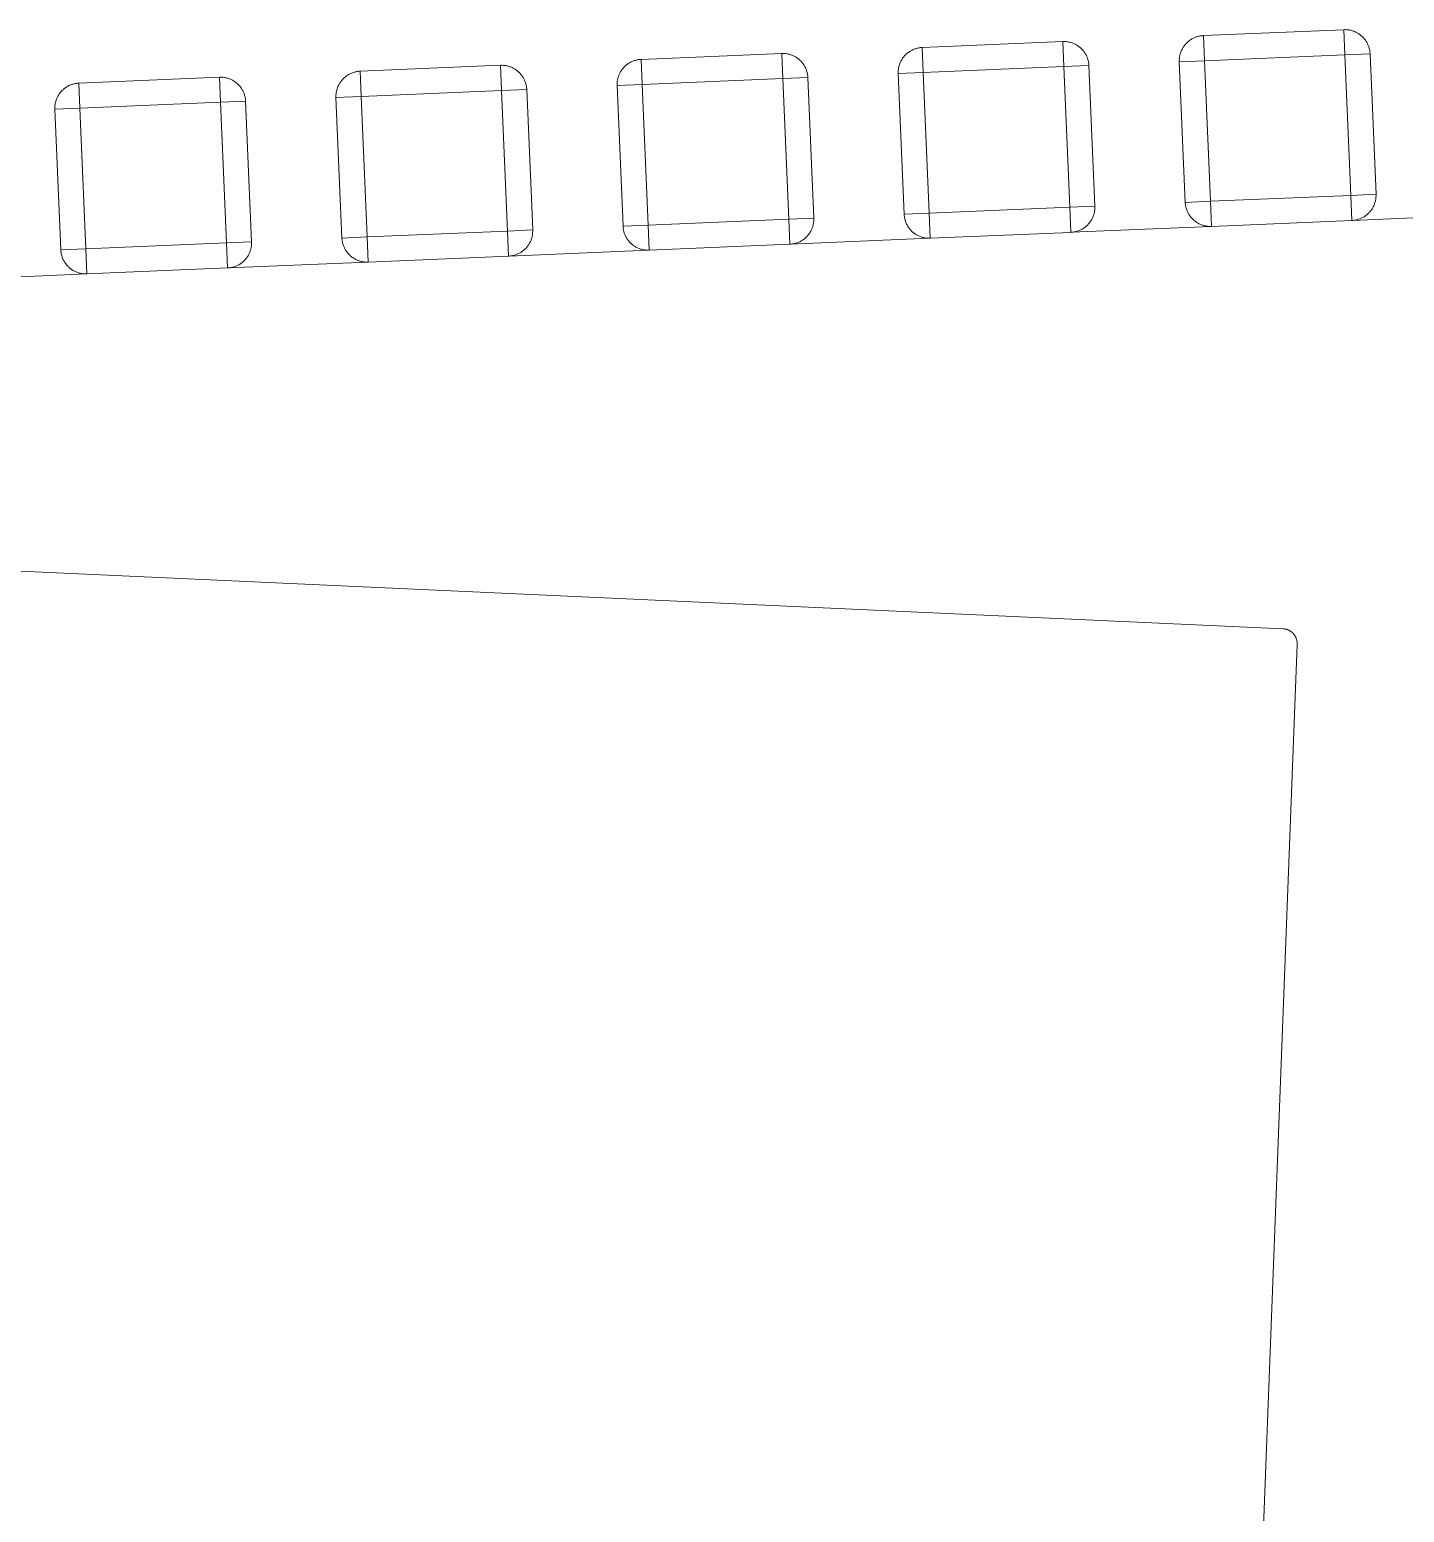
# Model space of a CAD drawing. Header units: inches. Extents: x -16 to 183, y -17 to 123.
# Drawn here: x 161.36 to 172.13, y 111.33 to 122.95 of the extents above; entities that cross this region are included whole.
import ezdxf

# ---------------------------------------------------------------- set-up
doc = ezdxf.new("R2010")
doc.units = ezdxf.units.IN
doc.layers.add('ZANO_R', color=7, linetype='Continuous', lineweight=0)

msp = doc.modelspace()

# ---------------------------------------------------------------- linework, layer by layer
at = {"layer": 'ZANO_R'}
for p, q in [((170.55968, 122.89848), (171.66105, 122.94503)), ((171.66105, 122.94503), (171.66777, 122.9452)), ((171.66937, 122.74836), (171.66105, 122.94503)), ((171.66777, 122.9452), (171.67449, 122.94514)), ((171.67449, 122.94514), (171.68121, 122.94485)), ((171.68121, 122.94485), (171.68791, 122.94433)), ((171.68791, 122.94433), (171.69459, 122.94359)), ((171.69459, 122.94359), (171.70124, 122.94261)), ((171.70124, 122.94261), (171.70786, 122.94141)), ((171.70786, 122.94141), (171.71442, 122.93998)), ((171.71442, 122.93998), (171.72094, 122.93833)), ((171.72094, 122.93833), (171.7274, 122.93646)), ((171.7274, 122.93646), (171.73378, 122.93437)), ((171.73378, 122.93437), (171.7401, 122.93206)), ((171.7401, 122.93206), (171.74633, 122.92954)), ((171.74633, 122.92954), (171.75247, 122.92681)), ((171.75247, 122.92681), (171.75851, 122.92387)), ((171.75851, 122.92387), (171.76445, 122.92072)), ((171.76445, 122.92072), (171.77028, 122.91737)), ((171.77028, 122.91737), (171.77599, 122.91383)), ((171.77599, 122.91383), (171.78158, 122.91009)), ((171.78158, 122.91009), (171.78704, 122.90617)), ((171.78704, 122.90617), (171.79236, 122.90206)), ((168.27925, 122.78579), (168.28535, 122.78862)), ((168.28535, 122.78862), (168.29154, 122.79124)), ((168.29154, 122.79124), (168.29781, 122.79365)), ((168.29781, 122.79365), (168.30416, 122.79585)), ((168.30416, 122.79585), (168.31059, 122.79782)), ((168.31059, 122.79782), (168.31708, 122.79958)), ((168.31708, 122.79958), (168.32362, 122.80111)), ((168.32362, 122.80111), (168.33022, 122.80242)), ((168.33022, 122.80242), (168.33685, 122.8035)), ((168.33685, 122.8035), (168.34352, 122.80436)), ((168.34352, 122.80436), (168.35021, 122.80498)), ((168.35021, 122.80498), (168.35692, 122.80538)), ((168.35692, 122.80538), (169.4583, 122.85193)), ((168.36523, 122.60871), (168.35692, 122.80538)), ((169.4583, 122.85193), (169.46502, 122.8521)), ((169.46661, 122.65526), (169.4583, 122.85193)), ((169.46502, 122.8521), (169.47174, 122.85204)), ((169.47174, 122.85204), (169.47845, 122.85175)), ((169.47845, 122.85175), (169.48516, 122.85123)), ((169.48516, 122.85123), (169.49184, 122.85049)), ((169.49184, 122.85049), (169.49849, 122.84951)), ((169.49849, 122.84951), (169.5051, 122.84831)), ((169.5051, 122.84831), (169.51167, 122.84688)), ((169.51167, 122.84688), (169.51818, 122.84523)), ((169.51818, 122.84523), (169.52464, 122.84336)), ((169.52464, 122.84336), (169.53103, 122.84127)), ((169.53103, 122.84127), (169.53734, 122.83896)), ((169.53734, 122.83896), (169.54357, 122.83644)), ((169.54357, 122.83644), (169.54971, 122.83371)), ((169.54971, 122.83371), (169.55576, 122.83077)), ((169.55576, 122.83077), (169.5617, 122.82762)), ((169.5617, 122.82762), (169.56753, 122.82427)), ((169.56753, 122.82427), (169.57324, 122.82073)), ((169.57324, 122.82073), (169.57882, 122.81699)), ((169.57882, 122.81699), (169.58428, 122.81307)), ((169.58428, 122.81307), (169.5896, 122.80896)), ((169.5896, 122.80896), (169.59478, 122.80467)), ((169.59478, 122.80467), (169.5998, 122.80021)), ((169.5998, 122.80021), (169.60467, 122.79557)), ((169.60467, 122.79557), (169.60938, 122.79078)), ((169.60938, 122.79078), (169.61393, 122.78583)), ((170.38954, 122.78491), (170.39248, 122.79095)), ((170.39248, 122.79095), (170.39563, 122.79689)), ((170.39563, 122.79689), (170.39897, 122.80272)), ((170.39897, 122.80272), (170.40252, 122.80844)), ((170.40252, 122.80844), (170.40625, 122.81402)), ((170.40625, 122.81402), (170.41018, 122.81948)), ((170.41018, 122.81948), (170.41429, 122.8248)), ((170.41429, 122.8248), (170.41858, 122.82997)), ((170.41858, 122.82997), (170.42304, 122.835)), ((170.42304, 122.835), (170.42767, 122.83987)), ((170.42767, 122.83987), (170.43247, 122.84458)), ((170.43247, 122.84458), (170.43742, 122.84913)), ((170.43742, 122.84913), (170.44253, 122.8535)), ((170.44253, 122.8535), (170.44778, 122.85769)), ((170.44778, 122.85769), (170.45317, 122.86171)), ((170.45317, 122.86171), (170.4587, 122.86553)), ((170.4587, 122.86553), (170.46435, 122.86917)), ((170.46435, 122.86917), (170.47012, 122.87261)), ((170.47012, 122.87261), (170.47601, 122.87585)), ((170.47601, 122.87585), (170.48201, 122.87889)), ((170.48201, 122.87889), (170.4881, 122.88172)), ((170.4881, 122.88172), (170.49429, 122.88434)), ((170.49429, 122.88434), (170.50057, 122.88675)), ((170.50057, 122.88675), (170.50692, 122.88895)), ((170.50692, 122.88895), (170.51335, 122.89092)), ((170.51335, 122.89092), (170.51983, 122.89268)), ((170.51983, 122.89268), (170.52638, 122.89421)), ((170.52638, 122.89421), (170.53297, 122.89552)), ((170.53297, 122.89552), (170.53961, 122.8966)), ((170.53961, 122.8966), (170.54627, 122.89746)), ((170.54627, 122.89746), (170.55297, 122.89808)), ((170.55297, 122.89808), (170.55968, 122.89848)), ((170.56799, 122.70181), (170.55968, 122.89848)), ((171.79236, 122.90206), (171.79753, 122.89777)), ((171.79753, 122.89777), (171.80256, 122.89331)), ((171.80256, 122.89331), (171.80743, 122.88867)), ((171.80743, 122.88867), (171.81214, 122.88388)), ((171.81214, 122.88388), (171.81668, 122.87893)), ((171.81668, 122.87893), (171.82105, 122.87382)), ((171.82105, 122.87382), (171.82525, 122.86857)), ((171.82525, 122.86857), (171.82926, 122.86318)), ((171.82926, 122.86318), (171.83309, 122.85765)), ((171.83309, 122.85765), (171.83673, 122.852)), ((171.83673, 122.852), (171.84017, 122.84622)), ((171.84017, 122.84622), (171.84341, 122.84033)), ((171.84341, 122.84033), (171.84645, 122.83434)), ((171.84645, 122.83434), (171.84928, 122.82824)), ((171.84928, 122.82824), (171.8519, 122.82205)), ((171.8519, 122.82205), (171.85431, 122.81578)), ((171.85431, 122.81578), (171.8565, 122.80942)), ((171.8565, 122.80942), (171.85848, 122.803)), ((171.85848, 122.803), (171.86024, 122.79651)), ((171.86024, 122.79651), (171.86177, 122.78997)), ((171.86177, 122.78997), (171.86308, 122.78337)), ((166.03701, 122.6673), (166.04227, 122.67149)), ((166.04227, 122.67149), (166.04766, 122.67551)), ((166.04766, 122.67551), (166.05318, 122.67933)), ((166.05318, 122.67933), (166.05884, 122.68297)), ((166.05884, 122.68297), (166.06461, 122.68641)), ((166.06461, 122.68641), (166.0705, 122.68965)), ((166.0705, 122.68965), (166.0765, 122.69269)), ((166.0765, 122.69269), (166.08259, 122.69552)), ((166.08259, 122.69552), (166.08878, 122.69814)), ((166.08878, 122.69814), (166.09505, 122.70055)), ((166.09505, 122.70055), (166.10141, 122.70275)), ((166.10141, 122.70275), (166.10783, 122.70472)), ((166.10783, 122.70472), (166.11432, 122.70648)), ((166.11432, 122.70648), (166.12087, 122.70801)), ((166.12087, 122.70801), (166.12746, 122.70932)), ((166.12746, 122.70932), (166.13409, 122.7104)), ((166.13409, 122.7104), (166.14076, 122.71126)), ((166.14076, 122.71126), (166.14745, 122.71188)), ((166.14745, 122.71188), (166.15416, 122.71228)), ((166.15416, 122.71228), (167.25554, 122.75883)), ((166.16247, 122.51561), (166.15416, 122.71228)), ((167.25554, 122.75883), (167.26226, 122.759)), ((167.26385, 122.56216), (167.25554, 122.75883)), ((167.26226, 122.759), (167.26898, 122.75894)), ((167.26898, 122.75894), (167.2757, 122.75865)), ((167.2757, 122.75865), (167.2824, 122.75813)), ((167.2824, 122.75813), (167.28908, 122.75739)), ((167.28908, 122.75739), (167.29573, 122.75641)), ((167.29573, 122.75641), (167.30234, 122.75521)), ((167.30234, 122.75521), (167.30891, 122.75378)), ((167.30891, 122.75378), (167.31543, 122.75213)), ((167.31543, 122.75213), (167.32188, 122.75026)), ((167.32188, 122.75026), (167.32827, 122.74817)), ((167.32827, 122.74817), (167.33458, 122.74586)), ((167.33458, 122.74586), (167.34081, 122.74334)), ((167.34081, 122.74334), (167.34696, 122.74061)), ((167.34696, 122.74061), (167.353, 122.73767)), ((167.353, 122.73767), (167.35894, 122.73452)), ((167.35894, 122.73452), (167.36477, 122.73117)), ((167.36477, 122.73117), (167.37048, 122.72763)), ((167.37048, 122.72763), (167.37607, 122.72389)), ((167.37607, 122.72389), (167.38152, 122.71997)), ((167.38152, 122.71997), (167.38684, 122.71586)), ((167.38684, 122.71586), (167.39202, 122.71157)), ((167.39202, 122.71157), (167.39705, 122.70711)), ((167.39705, 122.70711), (167.40192, 122.70247)), ((167.40192, 122.70247), (167.40663, 122.69768)), ((167.40663, 122.69768), (167.41117, 122.69273)), ((167.41117, 122.69273), (167.41554, 122.68762)), ((167.41554, 122.68762), (167.41974, 122.68237)), ((167.41974, 122.68237), (167.42375, 122.67698)), ((167.42375, 122.67698), (167.42758, 122.67145)), ((167.42758, 122.67145), (167.43121, 122.6658)), ((168.17713, 122.66674), (168.17922, 122.67313)), ((168.17922, 122.67313), (168.18153, 122.67944)), ((168.18153, 122.67944), (168.18405, 122.68567)), ((168.18405, 122.68567), (168.18678, 122.69181)), ((168.18678, 122.69181), (168.18972, 122.69785)), ((168.18972, 122.69785), (168.19287, 122.7038)), ((168.19287, 122.7038), (168.19622, 122.70962)), ((168.19622, 122.70962), (168.19976, 122.71534)), ((168.19976, 122.71534), (168.2035, 122.72092)), ((168.2035, 122.72092), (168.20742, 122.72638)), ((168.20742, 122.72638), (168.21153, 122.7317)), ((168.21153, 122.7317), (168.21582, 122.73687)), ((168.21582, 122.73687), (168.22028, 122.7419)), ((168.22028, 122.7419), (168.22492, 122.74677)), ((168.22492, 122.74677), (168.22971, 122.75148)), ((168.22971, 122.75148), (168.23466, 122.75603)), ((168.23466, 122.75603), (168.23977, 122.7604)), ((168.23977, 122.7604), (168.24502, 122.76459)), ((168.24502, 122.76459), (168.25041, 122.76861)), ((168.25041, 122.76861), (168.25594, 122.77243)), ((168.25594, 122.77243), (168.26159, 122.77607)), ((168.26159, 122.77607), (168.26737, 122.77951)), ((168.26737, 122.77951), (168.27326, 122.78275)), ((168.27326, 122.78275), (168.27925, 122.78579)), ((169.61393, 122.78583), (169.6183, 122.78072)), ((169.6183, 122.78072), (169.62249, 122.77547)), ((169.62249, 122.77547), (169.62651, 122.77008)), ((169.62651, 122.77008), (169.63033, 122.76455)), ((169.63033, 122.76455), (169.63397, 122.7589)), ((169.63397, 122.7589), (169.63741, 122.75312)), ((169.63741, 122.75312), (169.64065, 122.74723)), ((169.64065, 122.74723), (169.64369, 122.74124)), ((169.64369, 122.74124), (169.64652, 122.73514)), ((169.64652, 122.73514), (169.64914, 122.72895)), ((169.64914, 122.72895), (169.65155, 122.72268)), ((169.65155, 122.72268), (169.65375, 122.71632)), ((169.65375, 122.71632), (169.65572, 122.7099)), ((169.65572, 122.7099), (169.65748, 122.70341)), ((169.65748, 122.70341), (169.65901, 122.69687)), ((169.65901, 122.69687), (169.66032, 122.69027)), ((169.66032, 122.69027), (169.6614, 122.68364)), ((169.6614, 122.68364), (169.66226, 122.67697)), ((169.66226, 122.67697), (169.66289, 122.67028)), ((170.37114, 122.70022), (170.3712, 122.70694)), ((170.37131, 122.6935), (170.37114, 122.70022)), ((170.3712, 122.70694), (170.37149, 122.71365)), ((170.56799, 122.70181), (170.37131, 122.6935)), ((170.41786, 121.59212), (170.37131, 122.6935)), ((170.37149, 122.71365), (170.37201, 122.72035)), ((170.37201, 122.72035), (170.37276, 122.72703)), ((170.37276, 122.72703), (170.37374, 122.73368)), ((170.37374, 122.73368), (170.37494, 122.7403)), ((170.37494, 122.7403), (170.37636, 122.74687)), ((170.37636, 122.74687), (170.37801, 122.75338)), ((170.37801, 122.75338), (170.37989, 122.75984)), ((170.37989, 122.75984), (170.38198, 122.76623)), ((170.38198, 122.76623), (170.38428, 122.77254)), ((170.38428, 122.77254), (170.38681, 122.77877)), ((170.38681, 122.77877), (170.38954, 122.78491)), ((170.56799, 122.70181), (171.66937, 122.74836)), ((170.61454, 121.60043), (170.56799, 122.70181)), ((171.86585, 122.75666), (171.66937, 122.74836)), ((171.66937, 122.74836), (171.71592, 121.64698)), ((171.86308, 122.78337), (171.86416, 122.77674)), ((171.86416, 122.77674), (171.86502, 122.77007)), ((171.86502, 122.77007), (171.86564, 122.76338)), ((171.86564, 122.76338), (171.86604, 122.75667)), ((171.86585, 122.75666), (171.86604, 122.75667)), ((171.86604, 122.75667), (171.91259, 121.65529)), ((161.74865, 122.52608), (162.85003, 122.57263)), ((162.85003, 122.57263), (162.85675, 122.5728)), ((162.85834, 122.37596), (162.85003, 122.57263)), ((162.85675, 122.5728), (162.86347, 122.57274)), ((162.86347, 122.57274), (162.87018, 122.57245)), ((162.87018, 122.57245), (162.87689, 122.57193)), ((162.87689, 122.57193), (162.88357, 122.57119)), ((162.88357, 122.57119), (162.89022, 122.57021)), ((162.89022, 122.57021), (162.89683, 122.56901)), ((162.89683, 122.56901), (162.9034, 122.56758)), ((162.9034, 122.56758), (162.90991, 122.56593)), ((162.90991, 122.56593), (162.91637, 122.56406)), ((162.91637, 122.56406), (162.92276, 122.56197)), ((162.92276, 122.56197), (162.92907, 122.55966)), ((162.92907, 122.55966), (162.9353, 122.55714)), ((162.9353, 122.55714), (162.94144, 122.55441)), ((162.94144, 122.55441), (162.94749, 122.55147)), ((163.81031, 122.55067), (163.81477, 122.5557)), ((163.81477, 122.5557), (163.8194, 122.56057)), ((163.8194, 122.56057), (163.8242, 122.56528)), ((163.8242, 122.56528), (163.82915, 122.56983)), ((163.82915, 122.56983), (163.83426, 122.5742)), ((163.83426, 122.5742), (163.83951, 122.57839)), ((163.83951, 122.57839), (163.8449, 122.58241)), ((163.8449, 122.58241), (163.85043, 122.58623)), ((163.85043, 122.58623), (163.85608, 122.58987)), ((163.85608, 122.58987), (163.86185, 122.59331)), ((163.86185, 122.59331), (163.86774, 122.59655)), ((163.86774, 122.59655), (163.87374, 122.59959)), ((163.87374, 122.59959), (163.87983, 122.60242)), ((163.87983, 122.60242), (163.88602, 122.60504)), ((163.88602, 122.60504), (163.8923, 122.60745)), ((163.8923, 122.60745), (163.89865, 122.60965)), ((163.89865, 122.60965), (163.90508, 122.61162)), ((163.90508, 122.61162), (163.91157, 122.61338)), ((163.91157, 122.61338), (163.91811, 122.61491)), ((163.91811, 122.61491), (163.9247, 122.61622)), ((163.9247, 122.61622), (163.93134, 122.6173)), ((163.93134, 122.6173), (163.938, 122.61816)), ((163.938, 122.61816), (163.9447, 122.61878)), ((163.9447, 122.61878), (163.95141, 122.61918)), ((163.95141, 122.61918), (165.05278, 122.66573)), ((163.95972, 122.42251), (163.95141, 122.61918)), ((165.05278, 122.66573), (165.0595, 122.6659)), ((165.0611, 122.46906), (165.05278, 122.66573)), ((165.0595, 122.6659), (165.06623, 122.66584)), ((165.06623, 122.66584), (165.07294, 122.66555)), ((165.07294, 122.66555), (165.07964, 122.66503)), ((165.07964, 122.66503), (165.08632, 122.66429)), ((165.08632, 122.66429), (165.09297, 122.66331)), ((165.09297, 122.66331), (165.09959, 122.66211)), ((165.09959, 122.66211), (165.10615, 122.66068)), ((165.10615, 122.66068), (165.11267, 122.65903)), ((165.11267, 122.65903), (165.11913, 122.65716)), ((165.11913, 122.65716), (165.12551, 122.65507)), ((165.12551, 122.65507), (165.13183, 122.65276)), ((165.13183, 122.65276), (165.13806, 122.65024)), ((165.13806, 122.65024), (165.1442, 122.64751)), ((165.1442, 122.64751), (165.15024, 122.64457)), ((165.15024, 122.64457), (165.15618, 122.64142)), ((165.15618, 122.64142), (165.16201, 122.63807)), ((165.16201, 122.63807), (165.16772, 122.63453)), ((165.16772, 122.63453), (165.17331, 122.63079)), ((165.17331, 122.63079), (165.17877, 122.62687)), ((165.17877, 122.62687), (165.18409, 122.62276)), ((165.18409, 122.62276), (165.18926, 122.61847)), ((165.18926, 122.61847), (165.19429, 122.61401)), ((165.19429, 122.61401), (165.19916, 122.60937)), ((165.19916, 122.60937), (165.20387, 122.60458)), ((165.20387, 122.60458), (165.20841, 122.59963)), ((165.20841, 122.59963), (165.21279, 122.59452)), ((165.21279, 122.59452), (165.21698, 122.58927)), ((165.21698, 122.58927), (165.22099, 122.58388)), ((165.22099, 122.58388), (165.22482, 122.57835)), ((165.22482, 122.57835), (165.22846, 122.5727)), ((165.22846, 122.5727), (165.2319, 122.56692)), ((165.2319, 122.56692), (165.23514, 122.56103)), ((165.23514, 122.56103), (165.23818, 122.55504)), ((165.23818, 122.55504), (165.24101, 122.54894)), ((165.96942, 122.5541), (165.97085, 122.56067)), ((165.97085, 122.56067), (165.9725, 122.56718)), ((165.9725, 122.56718), (165.97437, 122.57364)), ((165.97437, 122.57364), (165.97646, 122.58003)), ((165.97646, 122.58003), (165.97877, 122.58634)), ((165.97877, 122.58634), (165.98129, 122.59257)), ((165.98129, 122.59257), (165.98403, 122.59871)), ((165.98403, 122.59871), (165.98697, 122.60476)), ((165.98697, 122.60476), (165.99011, 122.6107)), ((165.99011, 122.6107), (165.99346, 122.61652)), ((165.99346, 122.61652), (165.997, 122.62224)), ((165.997, 122.62224), (166.00074, 122.62782)), ((166.00074, 122.62782), (166.00467, 122.63328)), ((166.00467, 122.63328), (166.00878, 122.6386)), ((166.00878, 122.6386), (166.01306, 122.64377)), ((166.01306, 122.64377), (166.01753, 122.6488)), ((166.01753, 122.6488), (166.02216, 122.65367)), ((166.02216, 122.65367), (166.02695, 122.65838)), ((166.02695, 122.65838), (166.03191, 122.66293)), ((166.03191, 122.66293), (166.03701, 122.6673)), ((166.16247, 122.51561), (167.26385, 122.56216)), ((167.46033, 122.57046), (167.26385, 122.56216)), ((167.26385, 122.56216), (167.3104, 121.46078)), ((167.43121, 122.6658), (167.43465, 122.66002)), ((167.43465, 122.66002), (167.43789, 122.65413)), ((167.43789, 122.65413), (167.44093, 122.64814)), ((167.44093, 122.64814), (167.44377, 122.64204)), ((167.44377, 122.64204), (167.44639, 122.63585)), ((167.44639, 122.63585), (167.4488, 122.62958)), ((167.4488, 122.62958), (167.45099, 122.62322)), ((167.45099, 122.62322), (167.45297, 122.6168)), ((167.45297, 122.6168), (167.45472, 122.61031)), ((167.45472, 122.61031), (167.45626, 122.60377)), ((167.45626, 122.60377), (167.45756, 122.59717)), ((167.45756, 122.59717), (167.45865, 122.59054)), ((167.45865, 122.59054), (167.4595, 122.58387)), ((167.4595, 122.58387), (167.46013, 122.57718)), ((167.46013, 122.57718), (167.46053, 122.57047)), ((167.46033, 122.57046), (167.46053, 122.57047)), ((167.46053, 122.57047), (167.50708, 121.46909)), ((168.16839, 122.60712), (168.16845, 122.61384)), ((168.16856, 122.6004), (168.16839, 122.60712)), ((168.16845, 122.61384), (168.16874, 122.62055)), ((168.36523, 122.60871), (168.16856, 122.6004)), ((168.21511, 121.49902), (168.16856, 122.6004)), ((168.16874, 122.62055), (168.16926, 122.62725)), ((168.16926, 122.62725), (168.17, 122.63393)), ((168.17, 122.63393), (168.17098, 122.64058)), ((168.17098, 122.64058), (168.17218, 122.6472)), ((168.17218, 122.6472), (168.17361, 122.65377)), ((168.17361, 122.65377), (168.17526, 122.66028)), ((168.17526, 122.66028), (168.17713, 122.66674)), ((168.36523, 122.60871), (169.46661, 122.65526)), ((168.41178, 121.50733), (168.36523, 122.60871)), ((169.66309, 122.66356), (169.46661, 122.65526)), ((169.46661, 122.65526), (169.51316, 121.55388)), ((169.66289, 122.67028), (169.66328, 122.66357)), ((169.66309, 122.66356), (169.66328, 122.66357)), ((169.66328, 122.66357), (169.70983, 121.56219)), ((161.59149, 122.43604), (161.59523, 122.44162)), ((161.59523, 122.44162), (161.59915, 122.44708)), ((161.59915, 122.44708), (161.60326, 122.4524)), ((161.60326, 122.4524), (161.60755, 122.45757)), ((161.60755, 122.45757), (161.61201, 122.4626)), ((161.61201, 122.4626), (161.61665, 122.46747)), ((161.61665, 122.46747), (161.62144, 122.47218)), ((161.62144, 122.47218), (161.62639, 122.47673)), ((161.62639, 122.47673), (161.6315, 122.4811)), ((161.6315, 122.4811), (161.63675, 122.48529)), ((161.63675, 122.48529), (161.64214, 122.48931)), ((161.64214, 122.48931), (161.64767, 122.49313)), ((161.64767, 122.49313), (161.65332, 122.49677)), ((161.65332, 122.49677), (161.6591, 122.50021)), ((161.6591, 122.50021), (161.66499, 122.50345)), ((161.66499, 122.50345), (161.67098, 122.50649)), ((161.67098, 122.50649), (161.67708, 122.50932)), ((161.67708, 122.50932), (161.68327, 122.51194)), ((161.68327, 122.51194), (161.68954, 122.51435)), ((161.68954, 122.51435), (161.6959, 122.51655)), ((161.6959, 122.51655), (161.70232, 122.51852)), ((161.70232, 122.51852), (161.70881, 122.52028)), ((161.70881, 122.52028), (161.71535, 122.52181)), ((161.71535, 122.52181), (161.72195, 122.52312)), ((161.72195, 122.52312), (161.72858, 122.5242)), ((161.72858, 122.5242), (161.73525, 122.52506)), ((161.73525, 122.52506), (161.74194, 122.52569)), ((161.74194, 122.52569), (161.74865, 122.52608)), ((161.75696, 122.32941), (161.74865, 122.52608)), ((162.94749, 122.55147), (162.95343, 122.54832)), ((162.95343, 122.54832), (162.95926, 122.54497)), ((162.95926, 122.54497), (162.96497, 122.54143)), ((162.96497, 122.54143), (162.97055, 122.53769)), ((162.97055, 122.53769), (162.97601, 122.53377)), ((162.97601, 122.53377), (162.98133, 122.52966)), ((162.98133, 122.52966), (162.98651, 122.52537)), ((162.98651, 122.52537), (162.99153, 122.52091)), ((162.99153, 122.52091), (162.9964, 122.51627)), ((162.9964, 122.51627), (163.00111, 122.51148)), ((163.00111, 122.51148), (163.00566, 122.50653)), ((163.00566, 122.50653), (163.01003, 122.50142)), ((163.01003, 122.50142), (163.01422, 122.49617)), ((163.01422, 122.49617), (163.01824, 122.49078)), ((163.01824, 122.49078), (163.02206, 122.48525)), ((163.02206, 122.48525), (163.0257, 122.4796)), ((163.0257, 122.4796), (163.02914, 122.47382)), ((163.02914, 122.47382), (163.03238, 122.46793)), ((163.03238, 122.46793), (163.03542, 122.46194)), ((163.03542, 122.46194), (163.03825, 122.45584)), ((163.03825, 122.45584), (163.04088, 122.44965)), ((163.04088, 122.44965), (163.04328, 122.44338)), ((163.04328, 122.44338), (163.04548, 122.43703)), ((163.76322, 122.43435), (163.76374, 122.44105)), ((163.76374, 122.44105), (163.76449, 122.44773)), ((163.76449, 122.44773), (163.76547, 122.45438)), ((163.76547, 122.45438), (163.76667, 122.461)), ((163.76667, 122.461), (163.76809, 122.46757)), ((163.76809, 122.46757), (163.76974, 122.47408)), ((163.76974, 122.47408), (163.77162, 122.48054)), ((163.77162, 122.48054), (163.77371, 122.48693)), ((163.77371, 122.48693), (163.77601, 122.49324)), ((163.77601, 122.49324), (163.77854, 122.49947)), ((163.77854, 122.49947), (163.78127, 122.50561)), ((163.78127, 122.50561), (163.78421, 122.51166)), ((163.78421, 122.51166), (163.78736, 122.5176)), ((163.78736, 122.5176), (163.7907, 122.52342)), ((163.7907, 122.52342), (163.79425, 122.52914)), ((163.79425, 122.52914), (163.79798, 122.53472)), ((163.79798, 122.53472), (163.80191, 122.54018)), ((163.80191, 122.54018), (163.80602, 122.5455)), ((163.80602, 122.5455), (163.81031, 122.55067)), ((163.95972, 122.42251), (165.0611, 122.46906)), ((165.25758, 122.47736), (165.0611, 122.46906)), ((165.0611, 122.46906), (165.10765, 121.36768)), ((165.24101, 122.54894), (165.24363, 122.54275)), ((165.24363, 122.54275), (165.24604, 122.53648)), ((165.24604, 122.53648), (165.24824, 122.53013)), ((165.24824, 122.53013), (165.25021, 122.5237)), ((165.25021, 122.5237), (165.25197, 122.51721)), ((165.25197, 122.51721), (165.2535, 122.51067)), ((165.2535, 122.51067), (165.25481, 122.50407)), ((165.25481, 122.50407), (165.25589, 122.49744)), ((165.25589, 122.49744), (165.25675, 122.49077)), ((165.25675, 122.49077), (165.25737, 122.48408)), ((165.25737, 122.48408), (165.25777, 122.47737)), ((165.25758, 122.47736), (165.25777, 122.47737)), ((165.25777, 122.47737), (165.30432, 121.37599)), ((165.96563, 122.51402), (165.96569, 122.52074)), ((165.9658, 122.5073), (165.96563, 122.51402)), ((165.96569, 122.52074), (165.96598, 122.52745)), ((166.16247, 122.51561), (165.9658, 122.5073)), ((166.01235, 121.40592), (165.9658, 122.5073)), ((165.96598, 122.52745), (165.9665, 122.53415)), ((165.9665, 122.53415), (165.96725, 122.54083)), ((165.96725, 122.54083), (165.96822, 122.54748)), ((165.96822, 122.54748), (165.96942, 122.5541)), ((166.20902, 121.41423), (166.16247, 122.51561)), ((161.56012, 122.32782), (161.56018, 122.33454)), ((161.56029, 122.3211), (161.56012, 122.32782)), ((161.56018, 122.33454), (161.56047, 122.34125)), ((161.75696, 122.32941), (161.56029, 122.3211)), ((161.56047, 122.34125), (161.56099, 122.34795)), ((161.56099, 122.34795), (161.56173, 122.35463)), ((161.56173, 122.35463), (161.56271, 122.36128)), ((161.56271, 122.36128), (161.56391, 122.3679)), ((161.56391, 122.3679), (161.56534, 122.37447)), ((161.56534, 122.37447), (161.56699, 122.38098)), ((161.56699, 122.38098), (161.56886, 122.38744)), ((161.56886, 122.38744), (161.57095, 122.39383)), ((161.57095, 122.39383), (161.57326, 122.40014)), ((161.57326, 122.40014), (161.57578, 122.40637)), ((161.57578, 122.40637), (161.57851, 122.41251)), ((161.57851, 122.41251), (161.58145, 122.41856)), ((161.58145, 122.41856), (161.5846, 122.4245)), ((161.5846, 122.4245), (161.58795, 122.43032)), ((161.58795, 122.43032), (161.59149, 122.43604)), ((161.75696, 122.32941), (162.85834, 122.37596)), ((161.80351, 121.22803), (161.75696, 122.32941)), ((163.05482, 122.38426), (162.85834, 122.37596)), ((162.85834, 122.37596), (162.90489, 121.27458)), ((163.04548, 122.43703), (163.04745, 122.4306)), ((163.04745, 122.4306), (163.04921, 122.42411)), ((163.04921, 122.42411), (163.05074, 122.41757)), ((163.05074, 122.41757), (163.05205, 122.41097)), ((163.05205, 122.41097), (163.05313, 122.40434)), ((163.05313, 122.40434), (163.05399, 122.39767)), ((163.05399, 122.39767), (163.05462, 122.39098)), ((163.05462, 122.39098), (163.05501, 122.38427)), ((163.05482, 122.38426), (163.05501, 122.38427)), ((163.05501, 122.38427), (163.10156, 121.28289)), ((163.76287, 122.42092), (163.76293, 122.42764)), ((163.76304, 122.4142), (163.76287, 122.42092)), ((163.76293, 122.42764), (163.76322, 122.43435)), ((163.95972, 122.42251), (163.76304, 122.4142)), ((163.80959, 121.31282), (163.76304, 122.4142)), ((164.00627, 121.32113), (163.95972, 122.42251)), ((161.60684, 121.21972), (161.56029, 122.3211)), ((171.71592, 121.64698), (170.61454, 121.60043)), ((171.9124, 121.65528), (171.71592, 121.64698)), ((171.72422, 121.45041), (171.71592, 121.64698)), ((171.91189, 121.62843), (171.91114, 121.62175)), ((171.91241, 121.63514), (171.91189, 121.62843)), ((171.9124, 121.65528), (171.91259, 121.65529)), ((171.9127, 121.64185), (171.91241, 121.63514)), ((171.91259, 121.65529), (171.91276, 121.64857)), ((171.91276, 121.64857), (171.9127, 121.64185)), ((169.51316, 121.55388), (168.41178, 121.50733)), ((169.70964, 121.56218), (169.51316, 121.55388)), ((169.52147, 121.35731), (169.51316, 121.55388)), ((169.70478, 121.50882), (169.70313, 121.50231)), ((169.70621, 121.51539), (169.70478, 121.50882)), ((169.70741, 121.522), (169.70621, 121.51539)), ((169.70839, 121.52865), (169.70741, 121.522)), ((169.70913, 121.53533), (169.70839, 121.52865)), ((169.70965, 121.54204), (169.70913, 121.53533)), ((169.70964, 121.56218), (169.70983, 121.56219)), ((169.70994, 121.54875), (169.70965, 121.54204)), ((169.70983, 121.56219), (169.71, 121.55547)), ((169.71, 121.55547), (169.70994, 121.54875)), ((170.61454, 121.60043), (170.41786, 121.59212)), ((170.41826, 121.58541), (170.41786, 121.59212)), ((170.41889, 121.57872), (170.41826, 121.58541)), ((170.41974, 121.57205), (170.41889, 121.57872)), ((170.42083, 121.56541), (170.41974, 121.57205)), ((170.42214, 121.55882), (170.42083, 121.56541)), ((170.42367, 121.55228), (170.42214, 121.55882)), ((170.42542, 121.54579), (170.42367, 121.55228)), ((170.4274, 121.53936), (170.42542, 121.54579)), ((170.42959, 121.53301), (170.4274, 121.53936)), ((170.432, 121.52674), (170.42959, 121.53301)), ((170.43463, 121.52055), (170.432, 121.52674)), ((170.43746, 121.51445), (170.43463, 121.52055)), ((170.4405, 121.50845), (170.43746, 121.51445)), ((170.62284, 121.40395), (170.61454, 121.60043)), ((171.85623, 121.50892), (171.85144, 121.50421)), ((171.86086, 121.51379), (171.85623, 121.50892)), ((171.86533, 121.51881), (171.86086, 121.51379)), ((171.86962, 121.52399), (171.86533, 121.51881)), ((171.87372, 121.52931), (171.86962, 121.52399)), ((171.87765, 121.53477), (171.87372, 121.52931)), ((171.88139, 121.54035), (171.87765, 121.53477)), ((171.88493, 121.54606), (171.88139, 121.54035)), ((171.88828, 121.55189), (171.88493, 121.54606)), ((171.89142, 121.55783), (171.88828, 121.55189)), ((171.89436, 121.56388), (171.89142, 121.55783)), ((171.8971, 121.57002), (171.89436, 121.56388)), ((171.89962, 121.57625), (171.8971, 121.57002)), ((171.90193, 121.58256), (171.89962, 121.57625)), ((171.90402, 121.58895), (171.90193, 121.58256)), ((171.90589, 121.59541), (171.90402, 121.58895)), ((171.90754, 121.60192), (171.90589, 121.59541)), ((171.90897, 121.60849), (171.90754, 121.60192)), ((171.91017, 121.6151), (171.90897, 121.60849)), ((171.91114, 121.62175), (171.91017, 121.6151)), ((166.20902, 121.41423), (166.01235, 121.40592)), ((166.01275, 121.39921), (166.01235, 121.40592)), ((166.01338, 121.39252), (166.01275, 121.39921)), ((167.3104, 121.46078), (166.20902, 121.41423)), ((166.21733, 121.21775), (166.20902, 121.41423)), ((167.50688, 121.46908), (167.3104, 121.46078)), ((167.31871, 121.26421), (167.3104, 121.46078)), ((167.49641, 121.39636), (167.49411, 121.39005)), ((167.49851, 121.40275), (167.49641, 121.39636)), ((167.50038, 121.40921), (167.49851, 121.40275)), ((167.50203, 121.41572), (167.50038, 121.40921)), ((167.50345, 121.42229), (167.50203, 121.41572)), ((167.50466, 121.4289), (167.50345, 121.42229)), ((167.50563, 121.43555), (167.50466, 121.4289)), ((167.50638, 121.44223), (167.50563, 121.43555)), ((167.5069, 121.44894), (167.50638, 121.44223)), ((167.50688, 121.46908), (167.50708, 121.46909)), ((167.50719, 121.45565), (167.5069, 121.44894)), ((167.50708, 121.46909), (167.50725, 121.46237)), ((167.50725, 121.46237), (167.50719, 121.45565)), ((168.41178, 121.50733), (168.21511, 121.49902)), ((168.21551, 121.49231), (168.21511, 121.49902)), ((168.21613, 121.48562), (168.21551, 121.49231)), ((168.21699, 121.47895), (168.21613, 121.48562)), ((168.21807, 121.47231), (168.21699, 121.47895)), ((168.21938, 121.46572), (168.21807, 121.47231)), ((168.22091, 121.45918), (168.21938, 121.46572)), ((168.22267, 121.45269), (168.22091, 121.45918)), ((168.22464, 121.44626), (168.22267, 121.45269)), ((168.22684, 121.43991), (168.22464, 121.44626)), ((168.22925, 121.43364), (168.22684, 121.43991)), ((168.23187, 121.42745), (168.22925, 121.43364)), ((168.2347, 121.42135), (168.23187, 121.42745)), ((168.23774, 121.41535), (168.2347, 121.42135)), ((168.24098, 121.40947), (168.23774, 121.41535)), ((168.24442, 121.40369), (168.24098, 121.40947)), ((168.24806, 121.39804), (168.24442, 121.40369)), ((168.25188, 121.39251), (168.24806, 121.39804)), ((168.42009, 121.31085), (168.41178, 121.50733)), ((170.61848, 121.40357), (169.52584, 121.35739)), ((169.62798, 121.39398), (169.62245, 121.39016)), ((169.63337, 121.398), (169.62798, 121.39398)), ((169.63862, 121.40219), (169.63337, 121.398)), ((169.64373, 121.40656), (169.63862, 121.40219)), ((169.64868, 121.41111), (169.64373, 121.40656)), ((169.65348, 121.41582), (169.64868, 121.41111)), ((169.65811, 121.42069), (169.65348, 121.41582)), ((169.66257, 121.42571), (169.65811, 121.42069)), ((169.66686, 121.43089), (169.66257, 121.42571)), ((169.67097, 121.43621), (169.66686, 121.43089)), ((169.67489, 121.44167), (169.67097, 121.43621)), ((169.67863, 121.44725), (169.67489, 121.44167)), ((169.68217, 121.45296), (169.67863, 121.44725)), ((169.68552, 121.45879), (169.68217, 121.45296)), ((169.68867, 121.46473), (169.68552, 121.45879)), ((169.69161, 121.47078), (169.68867, 121.46473)), ((169.69434, 121.47692), (169.69161, 121.47078)), ((169.69686, 121.48315), (169.69434, 121.47692)), ((169.69917, 121.48946), (169.69686, 121.48315)), ((169.70126, 121.49585), (169.69917, 121.48946)), ((169.70313, 121.50231), (169.70126, 121.49585)), ((170.44374, 121.50257), (170.4405, 121.50845)), ((170.44718, 121.49679), (170.44374, 121.50257)), ((170.45081, 121.49114), (170.44718, 121.49679)), ((170.45464, 121.48561), (170.45081, 121.49114)), ((170.45865, 121.48022), (170.45464, 121.48561)), ((170.46285, 121.47497), (170.45865, 121.48022)), ((170.46722, 121.46986), (170.46285, 121.47497)), ((170.47176, 121.46491), (170.46722, 121.46986)), ((170.47647, 121.46011), (170.47176, 121.46491)), ((170.48135, 121.45548), (170.47647, 121.46011)), ((170.48637, 121.45102), (170.48135, 121.45548)), ((170.49155, 121.44673), (170.48637, 121.45102)), ((170.49687, 121.44262), (170.49155, 121.44673)), ((170.50232, 121.4387), (170.49687, 121.44262)), ((170.50791, 121.43496), (170.50232, 121.4387)), ((170.51362, 121.43142), (170.50791, 121.43496)), ((170.51945, 121.42807), (170.51362, 121.43142)), ((170.52539, 121.42492), (170.51945, 121.42807)), ((170.53144, 121.42198), (170.52539, 121.42492)), ((170.53758, 121.41925), (170.53144, 121.42198)), ((170.54381, 121.41673), (170.53758, 121.41925)), ((170.55012, 121.41442), (170.54381, 121.41673)), ((170.55651, 121.41233), (170.55012, 121.41442)), ((170.56296, 121.41046), (170.55651, 121.41233)), ((170.56948, 121.40881), (170.56296, 121.41046)), ((170.57605, 121.40738), (170.56948, 121.40881)), ((170.58266, 121.40618), (170.57605, 121.40738)), ((170.58931, 121.4052), (170.58266, 121.40618)), ((170.59599, 121.40446), (170.58931, 121.4052)), ((170.60269, 121.40394), (170.59599, 121.40446)), ((170.60941, 121.40365), (170.60269, 121.40394)), ((170.61613, 121.40359), (170.60941, 121.40365)), ((170.62285, 121.40376), (170.61613, 121.40359)), ((170.62284, 121.40395), (170.62285, 121.40376)), ((171.72423, 121.45031), (170.62285, 121.40376)), ((171.72422, 121.45041), (171.72423, 121.45031)), ((171.73094, 121.4507), (171.72423, 121.45031)), ((172.82124, 121.49667), (171.72859, 121.45049)), ((171.73763, 121.45133), (171.73094, 121.4507)), ((171.7443, 121.45219), (171.73763, 121.45133)), ((171.75093, 121.45327), (171.7443, 121.45219)), ((171.75752, 121.45458), (171.75093, 121.45327)), ((171.76407, 121.45611), (171.75752, 121.45458)), ((171.77056, 121.45787), (171.76407, 121.45611)), ((171.77698, 121.45984), (171.77056, 121.45787)), ((171.78334, 121.46204), (171.77698, 121.45984)), ((171.78961, 121.46444), (171.78334, 121.46204)), ((171.7958, 121.46707), (171.78961, 121.46444)), ((171.8019, 121.4699), (171.7958, 121.46707)), ((171.80789, 121.47294), (171.8019, 121.4699)), ((171.81378, 121.47618), (171.80789, 121.47294)), ((171.81955, 121.47962), (171.81378, 121.47618)), ((171.82521, 121.48326), (171.81955, 121.47962)), ((171.83073, 121.48708), (171.82521, 121.48326)), ((171.83613, 121.4911), (171.83073, 121.48708)), ((171.84138, 121.49529), (171.83613, 121.4911)), ((171.84648, 121.49966), (171.84138, 121.49529)), ((171.85144, 121.50421), (171.84648, 121.49966)), ((163.10137, 121.28288), (162.90489, 121.27458)), ((163.10137, 121.28288), (163.10156, 121.28289)), ((163.10156, 121.28289), (163.10173, 121.27617)), ((164.00627, 121.32113), (163.80959, 121.31282)), ((163.80999, 121.30611), (163.80959, 121.31282)), ((163.81062, 121.29942), (163.80999, 121.30611)), ((163.81147, 121.29275), (163.81062, 121.29942)), ((163.81256, 121.28611), (163.81147, 121.29275)), ((163.81387, 121.27952), (163.81256, 121.28611)), ((163.8154, 121.27298), (163.81387, 121.27952)), ((165.10765, 121.36768), (164.00627, 121.32113)), ((164.01457, 121.12465), (164.00627, 121.32113)), ((165.30413, 121.37598), (165.10765, 121.36768)), ((165.11595, 121.17111), (165.10765, 121.36768)), ((165.28315, 121.27853), (165.28001, 121.27259)), ((165.2861, 121.28458), (165.28315, 121.27853)), ((165.28883, 121.29072), (165.2861, 121.28458)), ((165.29135, 121.29695), (165.28883, 121.29072)), ((165.29366, 121.30326), (165.29135, 121.29695)), ((165.29575, 121.30965), (165.29366, 121.30326)), ((165.29762, 121.31611), (165.29575, 121.30965)), ((165.29927, 121.32262), (165.29762, 121.31611)), ((165.3007, 121.32919), (165.29927, 121.32262)), ((165.3019, 121.3358), (165.3007, 121.32919)), ((165.30287, 121.34245), (165.3019, 121.3358)), ((165.30362, 121.34913), (165.30287, 121.34245)), ((165.30414, 121.35584), (165.30362, 121.34913)), ((165.30413, 121.37598), (165.30432, 121.37599)), ((165.30443, 121.36255), (165.30414, 121.35584)), ((165.30432, 121.37599), (165.30449, 121.36927)), ((165.30449, 121.36927), (165.30443, 121.36255)), ((166.01423, 121.38585), (166.01338, 121.39252)), ((166.01531, 121.37921), (166.01423, 121.38585)), ((166.01662, 121.37262), (166.01531, 121.37921)), ((166.01815, 121.36608), (166.01662, 121.37262)), ((166.01991, 121.35959), (166.01815, 121.36608)), ((166.02189, 121.35316), (166.01991, 121.35959)), ((166.02408, 121.34681), (166.02189, 121.35316)), ((166.02649, 121.34054), (166.02408, 121.34681)), ((166.02911, 121.33435), (166.02649, 121.34054)), ((166.03194, 121.32825), (166.02911, 121.33435)), ((166.03498, 121.32225), (166.03194, 121.32825)), ((166.03822, 121.31637), (166.03498, 121.32225)), ((166.04167, 121.31059), (166.03822, 121.31637)), ((166.0453, 121.30494), (166.04167, 121.31059)), ((166.04913, 121.29941), (166.0453, 121.30494)), ((166.05314, 121.29402), (166.04913, 121.29941)), ((166.05734, 121.28877), (166.05314, 121.29402)), ((166.06171, 121.28366), (166.05734, 121.28877)), ((166.06625, 121.27871), (166.06171, 121.28366)), ((166.07096, 121.27391), (166.06625, 121.27871)), ((168.41573, 121.31047), (167.32308, 121.26429)), ((167.3841, 121.27824), (167.37782, 121.27584)), ((167.39029, 121.28087), (167.3841, 121.27824)), ((167.39638, 121.2837), (167.39029, 121.28087)), ((167.40238, 121.28674), (167.39638, 121.2837)), ((167.40827, 121.28998), (167.40238, 121.28674)), ((167.41404, 121.29342), (167.40827, 121.28998)), ((167.41969, 121.29706), (167.41404, 121.29342)), ((167.42522, 121.30088), (167.41969, 121.29706)), ((167.43061, 121.3049), (167.42522, 121.30088)), ((167.43586, 121.30909), (167.43061, 121.3049)), ((167.44097, 121.31346), (167.43586, 121.30909)), ((167.44592, 121.31801), (167.44097, 121.31346)), ((167.45072, 121.32272), (167.44592, 121.31801)), ((167.45535, 121.32759), (167.45072, 121.32272)), ((167.45981, 121.33261), (167.45535, 121.32759)), ((167.4641, 121.33779), (167.45981, 121.33261)), ((167.46821, 121.34311), (167.4641, 121.33779)), ((167.47214, 121.34857), (167.46821, 121.34311)), ((167.47587, 121.35415), (167.47214, 121.34857)), ((167.47942, 121.35986), (167.47587, 121.35415)), ((167.48276, 121.36569), (167.47942, 121.35986)), ((167.48591, 121.37163), (167.48276, 121.36569)), ((167.48885, 121.37768), (167.48591, 121.37163)), ((167.49159, 121.38382), (167.48885, 121.37768)), ((167.49411, 121.39005), (167.49159, 121.38382)), ((168.2559, 121.38712), (168.25188, 121.39251)), ((168.26009, 121.38187), (168.2559, 121.38712)), ((168.26446, 121.37676), (168.26009, 121.38187)), ((168.26901, 121.37181), (168.26446, 121.37676)), ((168.27372, 121.36701), (168.26901, 121.37181)), ((168.27859, 121.36238), (168.27372, 121.36701)), ((168.28362, 121.35792), (168.27859, 121.36238)), ((168.28879, 121.35363), (168.28362, 121.35792)), ((168.29411, 121.34952), (168.28879, 121.35363)), ((168.29957, 121.3456), (168.29411, 121.34952)), ((168.30515, 121.34186), (168.29957, 121.3456)), ((168.31087, 121.33832), (168.30515, 121.34186)), ((168.31669, 121.33497), (168.31087, 121.33832)), ((168.32263, 121.33182), (168.31669, 121.33497)), ((168.32868, 121.32888), (168.32263, 121.33182)), ((168.33482, 121.32615), (168.32868, 121.32888)), ((168.34105, 121.32363), (168.33482, 121.32615)), ((168.34736, 121.32132), (168.34105, 121.32363)), ((168.35375, 121.31923), (168.34736, 121.32132)), ((168.36021, 121.31736), (168.35375, 121.31923)), ((168.36672, 121.31571), (168.36021, 121.31736)), ((168.37329, 121.31428), (168.36672, 121.31571)), ((168.37991, 121.31308), (168.37329, 121.31428)), ((168.38656, 121.3121), (168.37991, 121.31308)), ((168.39324, 121.31136), (168.38656, 121.3121)), ((168.39994, 121.31084), (168.39324, 121.31136)), ((168.40665, 121.31055), (168.39994, 121.31084)), ((168.41337, 121.31049), (168.40665, 121.31055)), ((168.42009, 121.31066), (168.41337, 121.31049)), ((169.52147, 121.35721), (168.42009, 121.31066)), ((168.42009, 121.31085), (168.42009, 121.31066)), ((169.52818, 121.3576), (169.52147, 121.35721)), ((169.52147, 121.35731), (169.52147, 121.35721)), ((169.53487, 121.35823), (169.52818, 121.3576)), ((169.54154, 121.35909), (169.53487, 121.35823)), ((169.54818, 121.36017), (169.54154, 121.35909)), ((169.55477, 121.36148), (169.54818, 121.36017)), ((169.56131, 121.36301), (169.55477, 121.36148)), ((169.5678, 121.36477), (169.56131, 121.36301)), ((169.57423, 121.36674), (169.5678, 121.36477)), ((169.58058, 121.36894), (169.57423, 121.36674)), ((169.58685, 121.37134), (169.58058, 121.36894)), ((169.59304, 121.37397), (169.58685, 121.37134)), ((169.59914, 121.3768), (169.59304, 121.37397)), ((169.60513, 121.37984), (169.59914, 121.3768)), ((169.61102, 121.38308), (169.60513, 121.37984)), ((169.6168, 121.38652), (169.61102, 121.38308)), ((169.62245, 121.39016), (169.6168, 121.38652)), ((161.80351, 121.22803), (161.60684, 121.21972)), ((161.60724, 121.21301), (161.60684, 121.21972)), ((161.60786, 121.20632), (161.60724, 121.21301)), ((161.60872, 121.19965), (161.60786, 121.20632)), ((161.6098, 121.19301), (161.60872, 121.19965)), ((161.61111, 121.18642), (161.6098, 121.19301)), ((161.61264, 121.17988), (161.61111, 121.18642)), ((161.6144, 121.17339), (161.61264, 121.17988)), ((161.61637, 121.16696), (161.6144, 121.17339)), ((161.61857, 121.16061), (161.61637, 121.16696)), ((161.62098, 121.15434), (161.61857, 121.16061)), ((162.90489, 121.27458), (161.80351, 121.22803)), ((161.81182, 121.03155), (161.80351, 121.22803)), ((162.9132, 121.07801), (162.90489, 121.27458)), ((163.06662, 121.16237), (163.0627, 121.15691)), ((163.07036, 121.16795), (163.06662, 121.16237)), ((163.0739, 121.17366), (163.07036, 121.16795)), ((163.07725, 121.17949), (163.0739, 121.17366)), ((163.0804, 121.18543), (163.07725, 121.17949)), ((163.08334, 121.19148), (163.0804, 121.18543)), ((163.08607, 121.19762), (163.08334, 121.19148)), ((163.08859, 121.20385), (163.08607, 121.19762)), ((163.0909, 121.21016), (163.08859, 121.20385)), ((163.09299, 121.21655), (163.0909, 121.21016)), ((163.09486, 121.22301), (163.09299, 121.21655)), ((163.09651, 121.22952), (163.09486, 121.22301)), ((163.09794, 121.23609), (163.09651, 121.22952)), ((163.09914, 121.2427), (163.09794, 121.23609)), ((163.10012, 121.24936), (163.09914, 121.2427)), ((163.10086, 121.25603), (163.10012, 121.24936)), ((163.10138, 121.26274), (163.10086, 121.25603)), ((163.10167, 121.26945), (163.10138, 121.26274)), ((163.10173, 121.27617), (163.10167, 121.26945)), ((163.81715, 121.26649), (163.8154, 121.27298)), ((163.81913, 121.26006), (163.81715, 121.26649)), ((163.82132, 121.25371), (163.81913, 121.26006)), ((163.82373, 121.24744), (163.82132, 121.25371)), ((163.82636, 121.24125), (163.82373, 121.24744)), ((163.82919, 121.23515), (163.82636, 121.24125)), ((163.83223, 121.22916), (163.82919, 121.23515)), ((163.83547, 121.22327), (163.83223, 121.22916)), ((163.83891, 121.21749), (163.83547, 121.22327)), ((163.84254, 121.21184), (163.83891, 121.21749)), ((163.84637, 121.20631), (163.84254, 121.21184)), ((163.85038, 121.20092), (163.84637, 121.20631)), ((163.85458, 121.19567), (163.85038, 121.20092)), ((163.85895, 121.19056), (163.85458, 121.19567)), ((163.86349, 121.18561), (163.85895, 121.19056)), ((163.8682, 121.18081), (163.86349, 121.18561)), ((163.87308, 121.17618), (163.8682, 121.18081)), ((163.8781, 121.17172), (163.87308, 121.17618)), ((163.88328, 121.16743), (163.8781, 121.17172)), ((163.8886, 121.16332), (163.88328, 121.16743)), ((163.89405, 121.1594), (163.8886, 121.16332)), ((165.11596, 121.17101), (164.01458, 121.12446)), ((165.11595, 121.17111), (165.11596, 121.17101)), ((165.12267, 121.1714), (165.11596, 121.17101)), ((166.21297, 121.21737), (165.12032, 121.17119)), ((165.12936, 121.17203), (165.12267, 121.1714)), ((165.13603, 121.17289), (165.12936, 121.17203)), ((165.14266, 121.17397), (165.13603, 121.17289)), ((165.14926, 121.17528), (165.14266, 121.17397)), ((165.1558, 121.17681), (165.14926, 121.17528)), ((165.16229, 121.17857), (165.1558, 121.17681)), ((165.16871, 121.18054), (165.16229, 121.17857)), ((165.17507, 121.18274), (165.16871, 121.18054)), ((165.18134, 121.18515), (165.17507, 121.18274)), ((165.18753, 121.18777), (165.18134, 121.18515)), ((165.19363, 121.1906), (165.18753, 121.18777)), ((165.19962, 121.19364), (165.19363, 121.1906)), ((165.20551, 121.19688), (165.19962, 121.19364)), ((165.21128, 121.20032), (165.20551, 121.19688)), ((165.21694, 121.20396), (165.21128, 121.20032)), ((165.22246, 121.20778), (165.21694, 121.20396)), ((165.22786, 121.2118), (165.22246, 121.20778)), ((165.23311, 121.21599), (165.22786, 121.2118)), ((165.23821, 121.22036), (165.23311, 121.21599)), ((165.24317, 121.22491), (165.23821, 121.22036)), ((165.24796, 121.22962), (165.24317, 121.22491)), ((165.25259, 121.23449), (165.24796, 121.22962)), ((165.25706, 121.23951), (165.25259, 121.23449)), ((165.26135, 121.24469), (165.25706, 121.23951)), ((165.26546, 121.25001), (165.26135, 121.24469)), ((165.26938, 121.25547), (165.26546, 121.25001)), ((165.27312, 121.26105), (165.26938, 121.25547)), ((165.27666, 121.26676), (165.27312, 121.26105)), ((165.28001, 121.27259), (165.27666, 121.26676)), ((166.07583, 121.26928), (166.07096, 121.27391)), ((166.08086, 121.26482), (166.07583, 121.26928)), ((166.08603, 121.26053), (166.08086, 121.26482)), ((166.09135, 121.25642), (166.08603, 121.26053)), ((166.09681, 121.2525), (166.09135, 121.25642)), ((166.1024, 121.24876), (166.09681, 121.2525)), ((166.10811, 121.24522), (166.1024, 121.24876)), ((166.11394, 121.24187), (166.10811, 121.24522)), ((166.11988, 121.23872), (166.11394, 121.24187)), ((166.12592, 121.23578), (166.11988, 121.23872)), ((166.13206, 121.23305), (166.12592, 121.23578)), ((166.13829, 121.23053), (166.13206, 121.23305)), ((166.14461, 121.22822), (166.13829, 121.23053)), ((166.15099, 121.22613), (166.14461, 121.22822)), ((166.15745, 121.22426), (166.15099, 121.22613)), ((166.16397, 121.22261), (166.15745, 121.22426)), ((166.17054, 121.22118), (166.16397, 121.22261)), ((166.17715, 121.21998), (166.17054, 121.22118)), ((166.1838, 121.219), (166.17715, 121.21998)), ((166.19048, 121.21826), (166.1838, 121.219)), ((166.19718, 121.21774), (166.19048, 121.21826)), ((166.2039, 121.21745), (166.19718, 121.21774)), ((166.21062, 121.21739), (166.2039, 121.21745)), ((166.21734, 121.21756), (166.21062, 121.21739)), ((166.21733, 121.21775), (166.21734, 121.21756)), ((167.31872, 121.26411), (166.21734, 121.21756)), ((167.31871, 121.26421), (167.31872, 121.26411)), ((167.32543, 121.2645), (167.31872, 121.26411)), ((167.33212, 121.26513), (167.32543, 121.2645)), ((167.33878, 121.26599), (167.33212, 121.26513)), ((167.34542, 121.26707), (167.33878, 121.26599)), ((167.35201, 121.26838), (167.34542, 121.26707)), ((167.35856, 121.26991), (167.35201, 121.26838)), ((167.36504, 121.27167), (167.35856, 121.26991)), ((167.37147, 121.27364), (167.36504, 121.27167)), ((167.37782, 121.27584), (167.37147, 121.27364)), ((161.6236, 121.14815), (161.62098, 121.15434)), ((161.62643, 121.14205), (161.6236, 121.14815)), ((161.62947, 121.13606), (161.62643, 121.14205)), ((161.63271, 121.13017), (161.62947, 121.13606)), ((161.63615, 121.12439), (161.63271, 121.13017)), ((161.63979, 121.11874), (161.63615, 121.12439)), ((161.64361, 121.11321), (161.63979, 121.11874)), ((161.64763, 121.10782), (161.64361, 121.11321)), ((161.65182, 121.10257), (161.64763, 121.10782)), ((161.65619, 121.09746), (161.65182, 121.10257)), ((161.66074, 121.09251), (161.65619, 121.09746)), ((161.66545, 121.08771), (161.66074, 121.09251)), ((161.67032, 121.08308), (161.66545, 121.08771)), ((161.67535, 121.07862), (161.67032, 121.08308)), ((161.68052, 121.07433), (161.67535, 121.07862)), ((161.68584, 121.07022), (161.68052, 121.07433)), ((161.6913, 121.0663), (161.68584, 121.07022)), ((161.69688, 121.06256), (161.6913, 121.0663)), ((161.7026, 121.05902), (161.69688, 121.06256)), ((161.70842, 121.05567), (161.7026, 121.05902)), ((161.71437, 121.05252), (161.70842, 121.05567)), ((161.72041, 121.04958), (161.71437, 121.05252)), ((161.72655, 121.04685), (161.72041, 121.04958)), ((161.73278, 121.04433), (161.72655, 121.04685)), ((161.73909, 121.04202), (161.73278, 121.04433)), ((162.9132, 121.07791), (161.81182, 121.03136)), ((162.91991, 121.0783), (162.9132, 121.07791)), ((162.9132, 121.07801), (162.9132, 121.07791)), ((164.01022, 121.12427), (162.91757, 121.07809)), ((162.9266, 121.07893), (162.91991, 121.0783)), ((162.93327, 121.07979), (162.9266, 121.07893)), ((162.93991, 121.08087), (162.93327, 121.07979)), ((162.9465, 121.08218), (162.93991, 121.08087)), ((162.95304, 121.08371), (162.9465, 121.08218)), ((162.95953, 121.08547), (162.95304, 121.08371)), ((162.96596, 121.08744), (162.95953, 121.08547)), ((162.97231, 121.08964), (162.96596, 121.08744)), ((162.97858, 121.09205), (162.97231, 121.08964)), ((162.98477, 121.09467), (162.97858, 121.09205)), ((162.99087, 121.0975), (162.98477, 121.09467)), ((162.99687, 121.10054), (162.99087, 121.0975)), ((163.00275, 121.10378), (162.99687, 121.10054)), ((163.00853, 121.10722), (163.00275, 121.10378)), ((163.01418, 121.11086), (163.00853, 121.10722)), ((163.01971, 121.11468), (163.01418, 121.11086)), ((163.0251, 121.1187), (163.01971, 121.11468)), ((163.03035, 121.12289), (163.0251, 121.1187)), ((163.03546, 121.12726), (163.03035, 121.12289)), ((163.04041, 121.13181), (163.03546, 121.12726)), ((163.04521, 121.13652), (163.04041, 121.13181)), ((163.04984, 121.14139), (163.04521, 121.13652)), ((163.0543, 121.14641), (163.04984, 121.14139)), ((163.05859, 121.15159), (163.0543, 121.14641)), ((163.0627, 121.15691), (163.05859, 121.15159)), ((163.89964, 121.15566), (163.89405, 121.1594)), ((163.90535, 121.15212), (163.89964, 121.15566)), ((163.91118, 121.14877), (163.90535, 121.15212)), ((163.91712, 121.14562), (163.91118, 121.14877)), ((163.92317, 121.14268), (163.91712, 121.14562)), ((163.92931, 121.13995), (163.92317, 121.14268)), ((163.93554, 121.13743), (163.92931, 121.13995)), ((163.94185, 121.13512), (163.93554, 121.13743)), ((163.94824, 121.13303), (163.94185, 121.13512)), ((163.95469, 121.13116), (163.94824, 121.13303)), ((163.96121, 121.12951), (163.95469, 121.13116)), ((163.96778, 121.12808), (163.96121, 121.12951)), ((163.97439, 121.12688), (163.96778, 121.12808)), ((163.98104, 121.1259), (163.97439, 121.12688)), ((163.98772, 121.12516), (163.98104, 121.1259)), ((163.99442, 121.12464), (163.98772, 121.12516)), ((164.00114, 121.12435), (163.99442, 121.12464)), ((164.00786, 121.12429), (164.00114, 121.12435)), ((164.01458, 121.12446), (164.00786, 121.12429)), ((164.01457, 121.12465), (164.01458, 121.12446)), ((161.80746, 121.03117), (160.71481, 120.98499)), ((161.74548, 121.03993), (161.73909, 121.04202)), ((161.75194, 121.03806), (161.74548, 121.03993)), ((161.75845, 121.03641), (161.75194, 121.03806)), ((161.76502, 121.03498), (161.75845, 121.03641)), ((161.77164, 121.03378), (161.76502, 121.03498)), ((161.77829, 121.0328), (161.77164, 121.03378)), ((161.78497, 121.03206), (161.77829, 121.0328)), ((161.79167, 121.03154), (161.78497, 121.03206)), ((161.79838, 121.03125), (161.79167, 121.03154)), ((161.8051, 121.03119), (161.79838, 121.03125)), ((161.81182, 121.03136), (161.8051, 121.03119)), ((161.81182, 121.03155), (161.81182, 121.03136)), ((155.5508, 118.96563), (171.18606, 118.25158)), ((171.18606, 118.25158), (171.19016, 118.2512)), ((171.19016, 118.2512), (171.19424, 118.25068)), ((171.19424, 118.25068), (171.1983, 118.25001)), ((171.1983, 118.25001), (171.20234, 118.2492)), ((171.20234, 118.2492), (171.20634, 118.24825)), ((171.20634, 118.24825), (171.21031, 118.24716)), ((171.21031, 118.24716), (171.21424, 118.24594)), ((171.21424, 118.24594), (171.21812, 118.24458)), ((171.21812, 118.24458), (171.22196, 118.24308)), ((171.22196, 118.24308), (171.22574, 118.24145)), ((171.22574, 118.24145), (171.22946, 118.23969)), ((171.22946, 118.23969), (171.23312, 118.2378)), ((171.23312, 118.2378), (171.2367, 118.23579)), ((171.2367, 118.23579), (171.24022, 118.23365)), ((171.24022, 118.23365), (171.24366, 118.23139)), ((171.24366, 118.23139), (171.24702, 118.22902)), ((171.24702, 118.22902), (171.2503, 118.22652)), ((171.2503, 118.22652), (171.25348, 118.22392)), ((171.25348, 118.22392), (171.25658, 118.2212)), ((171.25658, 118.2212), (171.25957, 118.21838)), ((171.25957, 118.21838), (171.26247, 118.21546)), ((171.26247, 118.21546), (171.26526, 118.21243)), ((171.26526, 118.21243), (171.26795, 118.20931)), ((171.26795, 118.20931), (171.27052, 118.2061)), ((171.27052, 118.2061), (171.27298, 118.2028)), ((171.27298, 118.2028), (171.27533, 118.19942)), ((171.27533, 118.19942), (171.27756, 118.19596)), ((171.27756, 118.19596), (171.27966, 118.19242)), ((171.27966, 118.19242), (171.28164, 118.18882)), ((171.28164, 118.18882), (171.28349, 118.18514)), ((171.28349, 118.18514), (171.28522, 118.1814)), ((171.28522, 118.1814), (171.28681, 118.17761)), ((171.28681, 118.17761), (171.28827, 118.17376)), ((171.28827, 118.17376), (171.28959, 118.16986)), ((171.28959, 118.16986), (171.29078, 118.16592)), ((171.29078, 118.16592), (171.29183, 118.16194)), ((171.29183, 118.16194), (171.29274, 118.15793)), ((171.29274, 118.15793), (171.29351, 118.15389)), ((171.29351, 118.15389), (171.29414, 118.14982)), ((171.29414, 118.14982), (171.29463, 118.14573)), ((171.29463, 118.14573), (171.29497, 118.14163)), ((171.29497, 118.14163), (171.29517, 118.13752)), ((171.29514, 118.12929), (170.91134, 108.11559)), ((171.29523, 118.1334), (171.29514, 118.12929)), ((171.29517, 118.13752), (171.29523, 118.1334))]:
    msp.add_line(p, q, dxfattribs=at)

doc.saveas('drawing.dxf')
